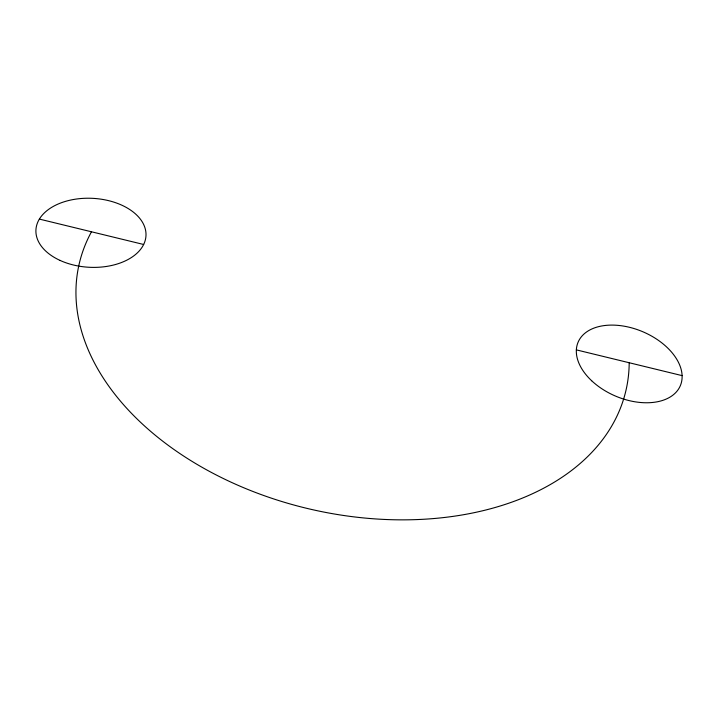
<?xml version="1.0" encoding="UTF-8"?>
<svg xmlns="http://www.w3.org/2000/svg" width="718" height="718" viewBox="0 0 718 718"><rect width="100%" height="100%" fill="white"/><g stroke="black" fill="none" stroke-linecap="round" stroke-linejoin="round"><path stroke-width="1.08" d="M39.364 219.089L143.663 244.488M576.348 349.872L682.1 375.622M629.192 362.734A280.603 186.824 13 0 1 305.599 508.048A280.603 186.824 13 0 1 91.482 231.779M591.668 380.755A55.555 34.949 23.1 0 0 680.269 385.844A55.555 34.949 23.1 0 0 615.721 325.209A55.555 34.949 23.1 0 0 591.668 380.755M59.971 260.374A55.098 34.509 3 0 0 145.853 237.155A55.098 34.509 3 0 0 67.025 200.941A55.098 34.509 3 0 0 59.971 260.374"/></g></svg>
